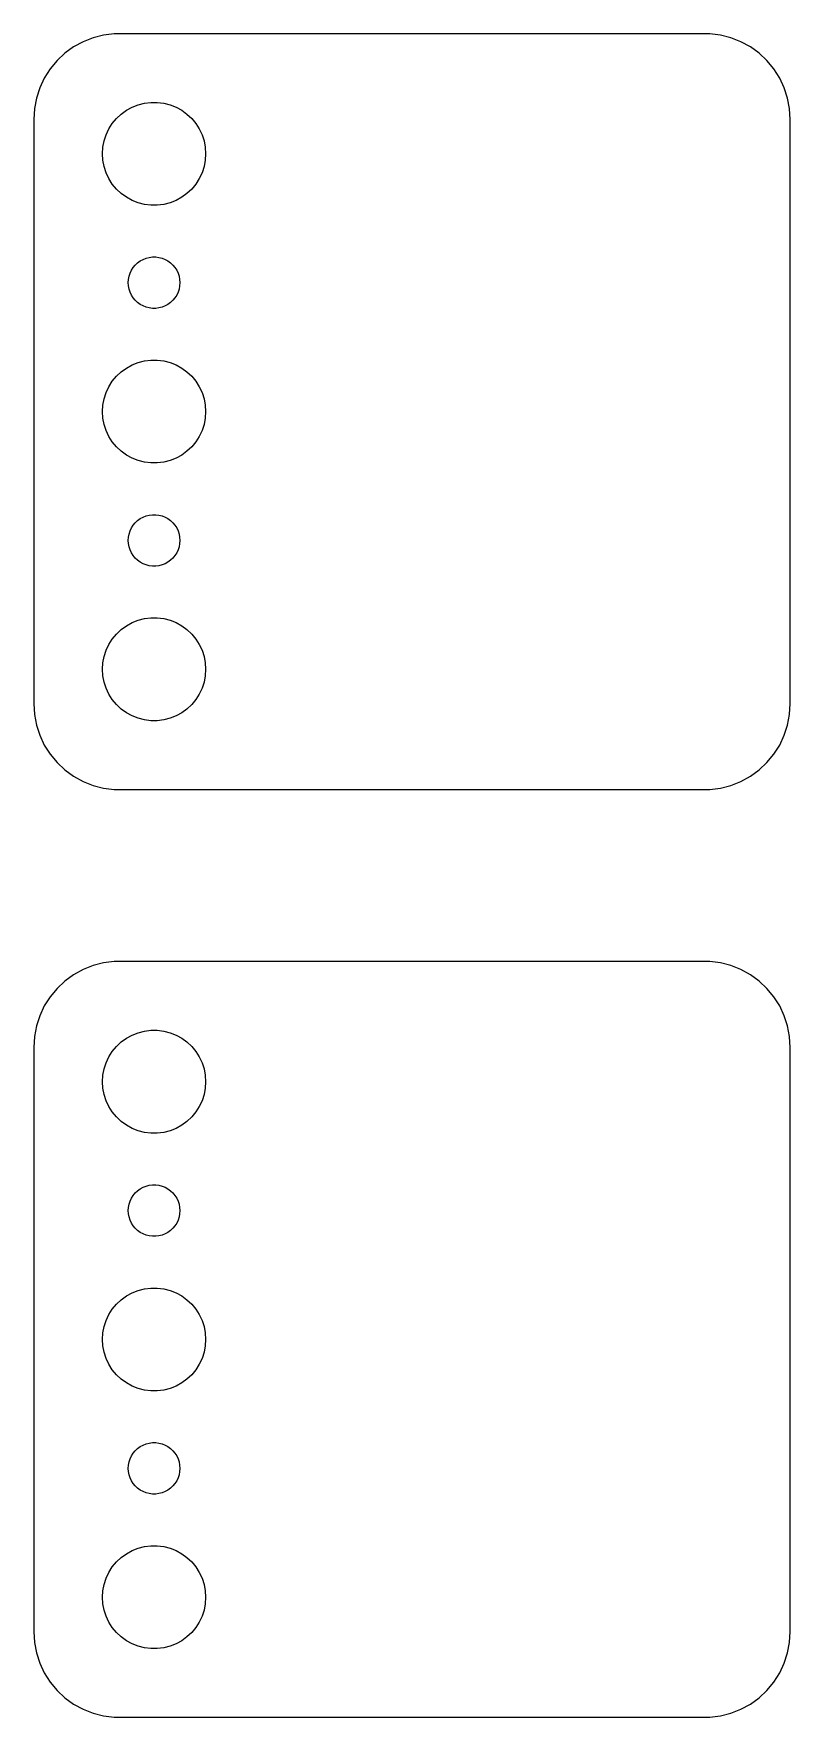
# Model space of a CAD drawing. Header units: metres. Extents: x -22 to 22, y 248 to 508.
# Drawn here: x -22 to 22, y 248 to 346 of the extents above; entities that cross this region are included whole.
import ezdxf

# ---------------------------------------------------------------- set-up
doc = ezdxf.new("R2010")
doc.units = ezdxf.units.M

msp = doc.modelspace()

# ---------------------------------------------------------------- linework, layer by layer
for p, q in [((-17.9369, 345.911), (-18.5451, 345.755)), ((-17.3139, 345.99), (-17.9369, 345.911)), ((17.3139, 345.99), (-17.3139, 345.99)), ((17.9369, 345.911), (17.3139, 345.99)), ((18.5451, 345.755), (17.9369, 345.911)), ((-19.6791, 345.222), (-20.1871, 344.853)), ((-19.1289, 345.524), (-19.6791, 345.222)), ((-18.5451, 345.755), (-19.1289, 345.524)), ((19.1289, 345.524), (18.5451, 345.755)), ((19.6791, 345.222), (19.1289, 345.524)), ((20.1871, 344.853), (19.6791, 345.222)), ((-21.0451, 343.939), (-21.3815, 343.409)), ((-20.6448, 344.423), (-21.0451, 343.939)), ((-20.1871, 344.853), (-20.6448, 344.423)), ((20.6448, 344.423), (20.1871, 344.853)), ((21.0451, 343.939), (20.6448, 344.423)), ((21.3815, 343.409), (21.0451, 343.939)), ((-21.3815, 343.409), (-21.6489, 342.841)), ((21.6489, 342.841), (21.3815, 343.409)), ((-21.8429, 342.243), (-21.9606, 341.627)), ((-21.6489, 342.841), (-21.8429, 342.243)), ((-15.5621, 341.947), (-15.1884, 341.994)), ((-15.1884, 341.994), (-14.8116, 341.994)), ((-14.8116, 341.994), (-14.4379, 341.947)), ((21.8429, 342.243), (21.6489, 342.841)), ((21.9606, 341.627), (21.8429, 342.243)), ((-21.9606, 341.627), (-22, 341)), ((-22, 341), (-22, 307)), ((-17.427, 340.763), (-17.1869, 341.054)), ((-17.1869, 341.054), (-16.9123, 341.312)), ((-16.9123, 341.312), (-16.6075, 341.533)), ((-16.6075, 341.533), (-16.2773, 341.714)), ((-16.2773, 341.714), (-15.927, 341.853)), ((-15.927, 341.853), (-15.5621, 341.947)), ((-14.4379, 341.947), (-14.0729, 341.853)), ((-14.0729, 341.853), (-13.7227, 341.714)), ((-13.7227, 341.714), (-13.3925, 341.533)), ((-13.3925, 341.533), (-13.0877, 341.312)), ((-13.0877, 341.312), (-12.8131, 341.054)), ((-12.8131, 341.054), (-12.5729, 340.763)), ((22, 341), (21.9606, 341.627)), ((22, 307), (22, 341)), ((-17.9057, 339.746), (-17.7893, 340.104)), ((-17.7893, 340.104), (-17.6289, 340.445)), ((-17.6289, 340.445), (-17.427, 340.763)), ((-12.5729, 340.763), (-12.3711, 340.445)), ((-12.3711, 340.445), (-12.2107, 340.104)), ((-12.2107, 340.104), (-12.0942, 339.746)), ((-18, 339), (-17.9763, 339.376)), ((-17.9763, 339.376), (-17.9057, 339.746)), ((-12.0942, 339.746), (-12.0237, 339.376)), ((-12.0237, 339.376), (-12, 339)), ((-17.9763, 338.624), (-18, 339)), ((-17.9057, 338.254), (-17.9763, 338.624)), ((-17.7893, 337.896), (-17.9057, 338.254)), ((-12.0942, 338.254), (-12.2107, 337.896)), ((-12.0237, 338.624), (-12.0942, 338.254)), ((-12, 339), (-12.0237, 338.624)), ((-17.6289, 337.555), (-17.7893, 337.896)), ((-17.427, 337.237), (-17.6289, 337.555)), ((-17.1869, 336.946), (-17.427, 337.237)), ((-12.5729, 337.237), (-12.8131, 336.946)), ((-12.3711, 337.555), (-12.5729, 337.237)), ((-12.2107, 337.896), (-12.3711, 337.555)), ((-16.9123, 336.688), (-17.1869, 336.946)), ((-16.6075, 336.467), (-16.9123, 336.688)), ((-16.2773, 336.286), (-16.6075, 336.467)), ((-15.927, 336.147), (-16.2773, 336.286)), ((-15.5621, 336.053), (-15.927, 336.147)), ((-14.0729, 336.147), (-14.4379, 336.053)), ((-13.7227, 336.286), (-14.0729, 336.147)), ((-13.3925, 336.467), (-13.7227, 336.286)), ((-13.0877, 336.688), (-13.3925, 336.467)), ((-12.8131, 336.946), (-13.0877, 336.688)), ((-15.1884, 336.006), (-15.5621, 336.053)), ((-14.8116, 336.006), (-15.1884, 336.006)), ((-14.4379, 336.053), (-14.8116, 336.006)), ((-16.3947, 332.052), (-16.3145, 332.223)), ((-16.3145, 332.223), (-16.2135, 332.382)), ((-16.2135, 332.382), (-16.0934, 332.527)), ((-16.0934, 332.527), (-15.9561, 332.656)), ((-15.9561, 332.656), (-15.8037, 332.766)), ((-15.8037, 332.766), (-15.6387, 332.857)), ((-15.6387, 332.857), (-15.4635, 332.927)), ((-15.4635, 332.927), (-15.2811, 332.973)), ((-15.2811, 332.973), (-15.0942, 332.997)), ((-15.0942, 332.997), (-14.9058, 332.997)), ((-14.9058, 332.997), (-14.7189, 332.973)), ((-14.7189, 332.973), (-14.5365, 332.927)), ((-14.5365, 332.927), (-14.3613, 332.857)), ((-14.3613, 332.857), (-14.1963, 332.766)), ((-14.1963, 332.766), (-14.0439, 332.656)), ((-14.0439, 332.656), (-13.9065, 332.527)), ((-13.9065, 332.527), (-13.7865, 332.382)), ((-13.7865, 332.382), (-13.6855, 332.223)), ((-13.6855, 332.223), (-13.6053, 332.052)), ((-16.5, 331.5), (-16.4882, 331.688)), ((-16.4882, 331.312), (-16.5, 331.5)), ((-16.4882, 331.688), (-16.4529, 331.873)), ((-16.4529, 331.127), (-16.4882, 331.312)), ((-16.4529, 331.873), (-16.3947, 332.052)), ((-13.6053, 332.052), (-13.5471, 331.873)), ((-13.5471, 331.873), (-13.5118, 331.688)), ((-13.5118, 331.312), (-13.5471, 331.127)), ((-13.5118, 331.688), (-13.5, 331.5)), ((-13.5, 331.5), (-13.5118, 331.312)), ((-16.3947, 330.948), (-16.4529, 331.127)), ((-16.3145, 330.777), (-16.3947, 330.948)), ((-16.2135, 330.618), (-16.3145, 330.777)), ((-16.0934, 330.473), (-16.2135, 330.618)), ((-15.9561, 330.344), (-16.0934, 330.473)), ((-15.8037, 330.234), (-15.9561, 330.344)), ((-15.6387, 330.143), (-15.8037, 330.234)), ((-14.1963, 330.234), (-14.3613, 330.143)), ((-14.0439, 330.344), (-14.1963, 330.234)), ((-13.9065, 330.473), (-14.0439, 330.344)), ((-13.7865, 330.618), (-13.9065, 330.473)), ((-13.6855, 330.777), (-13.7865, 330.618)), ((-13.6053, 330.948), (-13.6855, 330.777)), ((-13.5471, 331.127), (-13.6053, 330.948)), ((-15.4635, 330.073), (-15.6387, 330.143)), ((-15.2811, 330.027), (-15.4635, 330.073)), ((-15.0942, 330.003), (-15.2811, 330.027)), ((-14.9058, 330.003), (-15.0942, 330.003)), ((-14.7189, 330.027), (-14.9058, 330.003)), ((-14.5365, 330.073), (-14.7189, 330.027)), ((-14.3613, 330.143), (-14.5365, 330.073)), ((-17.1869, 326.054), (-16.9123, 326.312)), ((-16.9123, 326.312), (-16.6075, 326.533)), ((-16.6075, 326.533), (-16.2773, 326.714)), ((-16.2773, 326.714), (-15.927, 326.853)), ((-15.927, 326.853), (-15.5621, 326.947)), ((-15.5621, 326.947), (-15.1884, 326.994)), ((-15.1884, 326.994), (-14.8116, 326.994)), ((-14.8116, 326.994), (-14.4379, 326.947)), ((-14.4379, 326.947), (-14.0729, 326.853)), ((-14.0729, 326.853), (-13.7227, 326.714)), ((-13.7227, 326.714), (-13.3925, 326.533)), ((-13.3925, 326.533), (-13.0877, 326.312)), ((-13.0877, 326.312), (-12.8131, 326.054)), ((-17.7893, 325.104), (-17.6289, 325.445)), ((-17.6289, 325.445), (-17.427, 325.763)), ((-17.427, 325.763), (-17.1869, 326.054)), ((-12.8131, 326.054), (-12.5729, 325.763)), ((-12.5729, 325.763), (-12.3711, 325.445)), ((-12.3711, 325.445), (-12.2107, 325.104)), ((-18, 324), (-17.9763, 324.376)), ((-17.9763, 324.376), (-17.9057, 324.746)), ((-17.9057, 324.746), (-17.7893, 325.104)), ((-12.2107, 325.104), (-12.0942, 324.746)), ((-12.0942, 324.746), (-12.0237, 324.376)), ((-12.0237, 324.376), (-12, 324)), ((-17.9763, 323.624), (-18, 324)), ((-17.9057, 323.254), (-17.9763, 323.624)), ((-12.0237, 323.624), (-12.0942, 323.254)), ((-12, 324), (-12.0237, 323.624)), ((-17.7893, 322.896), (-17.9057, 323.254)), ((-17.6289, 322.555), (-17.7893, 322.896)), ((-17.427, 322.237), (-17.6289, 322.555)), ((-12.3711, 322.555), (-12.5729, 322.237)), ((-12.2107, 322.896), (-12.3711, 322.555)), ((-12.0942, 323.254), (-12.2107, 322.896)), ((-17.1869, 321.946), (-17.427, 322.237)), ((-16.9123, 321.688), (-17.1869, 321.946)), ((-16.6075, 321.467), (-16.9123, 321.688)), ((-16.2773, 321.286), (-16.6075, 321.467)), ((-13.3925, 321.467), (-13.7227, 321.286)), ((-13.0877, 321.688), (-13.3925, 321.467)), ((-12.8131, 321.946), (-13.0877, 321.688)), ((-12.5729, 322.237), (-12.8131, 321.946)), ((-15.927, 321.147), (-16.2773, 321.286)), ((-15.5621, 321.053), (-15.927, 321.147)), ((-15.1884, 321.006), (-15.5621, 321.053)), ((-14.8116, 321.006), (-15.1884, 321.006)), ((-14.4379, 321.053), (-14.8116, 321.006)), ((-14.0729, 321.147), (-14.4379, 321.053)), ((-13.7227, 321.286), (-14.0729, 321.147)), ((-16.2135, 317.382), (-16.0934, 317.527)), ((-16.0934, 317.527), (-15.9561, 317.656)), ((-15.9561, 317.656), (-15.8037, 317.766)), ((-15.8037, 317.766), (-15.6387, 317.857)), ((-15.6387, 317.857), (-15.4635, 317.927)), ((-15.4635, 317.927), (-15.2811, 317.973)), ((-15.2811, 317.973), (-15.0942, 317.997)), ((-15.0942, 317.997), (-14.9058, 317.997)), ((-14.9058, 317.997), (-14.7189, 317.973)), ((-14.7189, 317.973), (-14.5365, 317.927)), ((-14.5365, 317.927), (-14.3613, 317.857)), ((-14.3613, 317.857), (-14.1963, 317.766)), ((-14.1963, 317.766), (-14.0439, 317.656)), ((-14.0439, 317.656), (-13.9065, 317.527)), ((-13.9065, 317.527), (-13.7865, 317.382)), ((-16.5, 316.5), (-16.4882, 316.688)), ((-16.4882, 316.312), (-16.5, 316.5)), ((-16.4882, 316.688), (-16.4529, 316.873)), ((-16.4529, 316.873), (-16.3947, 317.052)), ((-16.3947, 317.052), (-16.3145, 317.223)), ((-16.3145, 317.223), (-16.2135, 317.382)), ((-13.7865, 317.382), (-13.6855, 317.223)), ((-13.6855, 317.223), (-13.6053, 317.052)), ((-13.6053, 317.052), (-13.5471, 316.873)), ((-13.5471, 316.873), (-13.5118, 316.688)), ((-13.5118, 316.688), (-13.5, 316.5)), ((-13.5, 316.5), (-13.5118, 316.312)), ((-16.4529, 316.127), (-16.4882, 316.312)), ((-16.3947, 315.948), (-16.4529, 316.127)), ((-16.3145, 315.777), (-16.3947, 315.948)), ((-16.2135, 315.618), (-16.3145, 315.777)), ((-16.0934, 315.473), (-16.2135, 315.618)), ((-13.7865, 315.618), (-13.9065, 315.473)), ((-13.6855, 315.777), (-13.7865, 315.618)), ((-13.6053, 315.948), (-13.6855, 315.777)), ((-13.5471, 316.127), (-13.6053, 315.948)), ((-13.5118, 316.312), (-13.5471, 316.127)), ((-15.9561, 315.344), (-16.0934, 315.473)), ((-15.8037, 315.234), (-15.9561, 315.344)), ((-15.6387, 315.143), (-15.8037, 315.234)), ((-15.4635, 315.073), (-15.6387, 315.143)), ((-15.2811, 315.027), (-15.4635, 315.073)), ((-15.0942, 315.003), (-15.2811, 315.027)), ((-14.9058, 315.003), (-15.0942, 315.003)), ((-14.7189, 315.027), (-14.9058, 315.003)), ((-14.5365, 315.073), (-14.7189, 315.027)), ((-14.3613, 315.143), (-14.5365, 315.073)), ((-14.1963, 315.234), (-14.3613, 315.143)), ((-14.0439, 315.344), (-14.1963, 315.234)), ((-13.9065, 315.473), (-14.0439, 315.344)), ((-16.6075, 311.533), (-16.2773, 311.714)), ((-16.2773, 311.714), (-15.927, 311.853)), ((-15.927, 311.853), (-15.5621, 311.947)), ((-15.5621, 311.947), (-15.1884, 311.994)), ((-15.1884, 311.994), (-14.8116, 311.994)), ((-14.8116, 311.994), (-14.4379, 311.947)), ((-14.4379, 311.947), (-14.0729, 311.853)), ((-14.0729, 311.853), (-13.7227, 311.714)), ((-13.7227, 311.714), (-13.3925, 311.533)), ((-17.6289, 310.445), (-17.427, 310.763)), ((-17.427, 310.763), (-17.1869, 311.054)), ((-17.1869, 311.054), (-16.9123, 311.312)), ((-16.9123, 311.312), (-16.6075, 311.533)), ((-13.3925, 311.533), (-13.0877, 311.312)), ((-13.0877, 311.312), (-12.8131, 311.054)), ((-12.8131, 311.054), (-12.5729, 310.763)), ((-12.5729, 310.763), (-12.3711, 310.445)), ((-17.9763, 309.376), (-17.9057, 309.746)), ((-17.9057, 309.746), (-17.7893, 310.104)), ((-17.7893, 310.104), (-17.6289, 310.445)), ((-12.3711, 310.445), (-12.2107, 310.104)), ((-12.2107, 310.104), (-12.0942, 309.746)), ((-12.0942, 309.746), (-12.0237, 309.376)), ((-18, 309), (-17.9763, 309.376)), ((-17.9763, 308.624), (-18, 309)), ((-12.0237, 309.376), (-12, 309)), ((-12, 309), (-12.0237, 308.624)), ((-17.9057, 308.254), (-17.9763, 308.624)), ((-17.7893, 307.896), (-17.9057, 308.254)), ((-17.6289, 307.555), (-17.7893, 307.896)), ((-12.2107, 307.896), (-12.3711, 307.555)), ((-12.0942, 308.254), (-12.2107, 307.896)), ((-12.0237, 308.624), (-12.0942, 308.254)), ((-22, 307), (-21.9606, 306.373)), ((-17.427, 307.237), (-17.6289, 307.555)), ((-17.1869, 306.946), (-17.427, 307.237)), ((-16.9123, 306.688), (-17.1869, 306.946)), ((-16.6075, 306.467), (-16.9123, 306.688)), ((-13.0877, 306.688), (-13.3925, 306.467)), ((-12.8131, 306.946), (-13.0877, 306.688)), ((-12.5729, 307.237), (-12.8131, 306.946)), ((-12.3711, 307.555), (-12.5729, 307.237)), ((21.9606, 306.373), (22, 307)), ((-21.9606, 306.373), (-21.8429, 305.757)), ((-21.8429, 305.757), (-21.6489, 305.159)), ((-16.2773, 306.286), (-16.6075, 306.467)), ((-15.927, 306.147), (-16.2773, 306.286)), ((-15.5621, 306.053), (-15.927, 306.147)), ((-15.1884, 306.006), (-15.5621, 306.053)), ((-14.8116, 306.006), (-15.1884, 306.006)), ((-14.4379, 306.053), (-14.8116, 306.006)), ((-14.0729, 306.147), (-14.4379, 306.053)), ((-13.7227, 306.286), (-14.0729, 306.147)), ((-13.3925, 306.467), (-13.7227, 306.286)), ((21.6489, 305.159), (21.8429, 305.757)), ((21.8429, 305.757), (21.9606, 306.373)), ((-21.6489, 305.159), (-21.3815, 304.591)), ((21.3815, 304.591), (21.6489, 305.159)), ((-21.3815, 304.591), (-21.0451, 304.061)), ((-21.0451, 304.061), (-20.6448, 303.577)), ((20.6448, 303.577), (21.0451, 304.061)), ((21.0451, 304.061), (21.3815, 304.591)), ((-20.6448, 303.577), (-20.1871, 303.147)), ((-20.1871, 303.147), (-19.6791, 302.778)), ((-19.6791, 302.778), (-19.1289, 302.476)), ((19.1289, 302.476), (19.6791, 302.778)), ((19.6791, 302.778), (20.1871, 303.147)), ((20.1871, 303.147), (20.6448, 303.577)), ((-19.1289, 302.476), (-18.5451, 302.245)), ((-18.5451, 302.245), (-17.9369, 302.089)), ((-17.9369, 302.089), (-17.3139, 302.01)), ((-17.3139, 302.01), (17.3139, 302.01)), ((17.3139, 302.01), (17.9369, 302.089)), ((17.9369, 302.089), (18.5451, 302.245)), ((18.5451, 302.245), (19.1289, 302.476)), ((-17.3139, 291.99), (-17.9369, 291.911)), ((17.3139, 291.99), (-17.3139, 291.99)), ((17.9369, 291.911), (17.3139, 291.99)), ((-19.6791, 291.222), (-20.1871, 290.853)), ((-19.1289, 291.524), (-19.6791, 291.222)), ((-18.5451, 291.755), (-19.1289, 291.524)), ((-17.9369, 291.911), (-18.5451, 291.755)), ((18.5451, 291.755), (17.9369, 291.911)), ((19.1289, 291.524), (18.5451, 291.755)), ((19.6791, 291.222), (19.1289, 291.524)), ((20.1871, 290.853), (19.6791, 291.222)), ((-20.6448, 290.423), (-21.0451, 289.939)), ((-20.1871, 290.853), (-20.6448, 290.423)), ((20.6448, 290.423), (20.1871, 290.853)), ((21.0451, 289.939), (20.6448, 290.423)), ((-21.3815, 289.409), (-21.6489, 288.841)), ((-21.0451, 289.939), (-21.3815, 289.409)), ((21.3815, 289.409), (21.0451, 289.939)), ((21.6489, 288.841), (21.3815, 289.409)), ((-21.8429, 288.243), (-21.9606, 287.627)), ((-21.6489, 288.841), (-21.8429, 288.243)), ((21.8429, 288.243), (21.6489, 288.841)), ((21.9606, 287.627), (21.8429, 288.243)), ((-21.9606, 287.627), (-22, 287)), ((-17.1869, 287.054), (-16.9123, 287.312)), ((-16.9123, 287.312), (-16.6075, 287.533)), ((-16.6075, 287.533), (-16.2773, 287.714)), ((-16.2773, 287.714), (-15.927, 287.853)), ((-15.927, 287.853), (-15.5621, 287.947)), ((-15.5621, 287.947), (-15.1884, 287.994)), ((-15.1884, 287.994), (-14.8116, 287.994)), ((-14.8116, 287.994), (-14.4379, 287.947)), ((-14.4379, 287.947), (-14.0729, 287.853)), ((-14.0729, 287.853), (-13.7227, 287.714)), ((-13.7227, 287.714), (-13.3925, 287.533)), ((-13.3925, 287.533), (-13.0877, 287.312)), ((-13.0877, 287.312), (-12.8131, 287.054)), ((22, 287), (21.9606, 287.627)), ((-22, 287), (-22, 253)), ((-17.9057, 285.746), (-17.7893, 286.104)), ((-17.7893, 286.104), (-17.6289, 286.445)), ((-17.6289, 286.445), (-17.427, 286.763)), ((-17.427, 286.763), (-17.1869, 287.054)), ((-12.8131, 287.054), (-12.5729, 286.763)), ((-12.5729, 286.763), (-12.3711, 286.445)), ((-12.3711, 286.445), (-12.2107, 286.104)), ((-12.2107, 286.104), (-12.0942, 285.746)), ((22, 253), (22, 287)), ((-18, 285), (-17.9763, 285.376)), ((-17.9763, 285.376), (-17.9057, 285.746)), ((-12.0942, 285.746), (-12.0237, 285.376)), ((-12.0237, 285.376), (-12, 285)), ((-17.9763, 284.624), (-18, 285)), ((-17.9057, 284.254), (-17.9763, 284.624)), ((-17.7893, 283.896), (-17.9057, 284.254)), ((-12.0942, 284.254), (-12.2107, 283.896)), ((-12.0237, 284.624), (-12.0942, 284.254)), ((-12, 285), (-12.0237, 284.624)), ((-17.6289, 283.555), (-17.7893, 283.896)), ((-17.427, 283.237), (-17.6289, 283.555)), ((-17.1869, 282.946), (-17.427, 283.237)), ((-12.5729, 283.237), (-12.8131, 282.946)), ((-12.3711, 283.555), (-12.5729, 283.237)), ((-12.2107, 283.896), (-12.3711, 283.555)), ((-16.9123, 282.688), (-17.1869, 282.946)), ((-16.6075, 282.467), (-16.9123, 282.688)), ((-16.2773, 282.286), (-16.6075, 282.467)), ((-15.927, 282.147), (-16.2773, 282.286)), ((-13.7227, 282.286), (-14.0729, 282.147)), ((-13.3925, 282.467), (-13.7227, 282.286)), ((-13.0877, 282.688), (-13.3925, 282.467)), ((-12.8131, 282.946), (-13.0877, 282.688)), ((-15.5621, 282.053), (-15.927, 282.147)), ((-15.1884, 282.006), (-15.5621, 282.053)), ((-14.8116, 282.006), (-15.1884, 282.006)), ((-14.4379, 282.053), (-14.8116, 282.006)), ((-14.0729, 282.147), (-14.4379, 282.053)), ((-16.3145, 278.223), (-16.2135, 278.382)), ((-16.2135, 278.382), (-16.0934, 278.527)), ((-16.0934, 278.527), (-15.9561, 278.656)), ((-15.9561, 278.656), (-15.8037, 278.766)), ((-15.8037, 278.766), (-15.6387, 278.857)), ((-15.6387, 278.857), (-15.4635, 278.927)), ((-15.4635, 278.927), (-15.2811, 278.973)), ((-15.2811, 278.973), (-15.0942, 278.997)), ((-15.0942, 278.997), (-14.9058, 278.997)), ((-14.9058, 278.997), (-14.7189, 278.973)), ((-14.7189, 278.973), (-14.5365, 278.927)), ((-14.5365, 278.927), (-14.3613, 278.857)), ((-14.3613, 278.857), (-14.1963, 278.766)), ((-14.1963, 278.766), (-14.0439, 278.656)), ((-14.0439, 278.656), (-13.9065, 278.527)), ((-13.9065, 278.527), (-13.7865, 278.382)), ((-13.7865, 278.382), (-13.6855, 278.223)), ((-16.5, 277.5), (-16.4882, 277.688)), ((-16.4882, 277.312), (-16.5, 277.5)), ((-16.4882, 277.688), (-16.4529, 277.873)), ((-16.4529, 277.127), (-16.4882, 277.312)), ((-16.4529, 277.873), (-16.3947, 278.052)), ((-16.3947, 278.052), (-16.3145, 278.223)), ((-13.6855, 278.223), (-13.6053, 278.052)), ((-13.6053, 278.052), (-13.5471, 277.873)), ((-13.5471, 277.873), (-13.5118, 277.688)), ((-13.5118, 277.312), (-13.5471, 277.127)), ((-13.5118, 277.688), (-13.5, 277.5)), ((-13.5, 277.5), (-13.5118, 277.312)), ((-16.3947, 276.948), (-16.4529, 277.127)), ((-16.3145, 276.777), (-16.3947, 276.948)), ((-16.2135, 276.618), (-16.3145, 276.777)), ((-16.0934, 276.473), (-16.2135, 276.618)), ((-15.9561, 276.344), (-16.0934, 276.473)), ((-15.8037, 276.234), (-15.9561, 276.344)), ((-14.0439, 276.344), (-14.1963, 276.234)), ((-13.9065, 276.473), (-14.0439, 276.344)), ((-13.7865, 276.618), (-13.9065, 276.473)), ((-13.6855, 276.777), (-13.7865, 276.618)), ((-13.6053, 276.948), (-13.6855, 276.777)), ((-13.5471, 277.127), (-13.6053, 276.948)), ((-15.6387, 276.143), (-15.8037, 276.234)), ((-15.4635, 276.073), (-15.6387, 276.143)), ((-15.2811, 276.027), (-15.4635, 276.073)), ((-15.0942, 276.003), (-15.2811, 276.027)), ((-14.9058, 276.003), (-15.0942, 276.003)), ((-14.7189, 276.027), (-14.9058, 276.003)), ((-14.5365, 276.073), (-14.7189, 276.027)), ((-14.3613, 276.143), (-14.5365, 276.073)), ((-14.1963, 276.234), (-14.3613, 276.143)), ((-16.9123, 272.312), (-16.6075, 272.533)), ((-16.6075, 272.533), (-16.2773, 272.714)), ((-16.2773, 272.714), (-15.927, 272.853)), ((-15.927, 272.853), (-15.5621, 272.947)), ((-15.5621, 272.947), (-15.1884, 272.994)), ((-15.1884, 272.994), (-14.8116, 272.994)), ((-14.8116, 272.994), (-14.4379, 272.947)), ((-14.4379, 272.947), (-14.0729, 272.853)), ((-14.0729, 272.853), (-13.7227, 272.714)), ((-13.7227, 272.714), (-13.3925, 272.533)), ((-13.3925, 272.533), (-13.0877, 272.312)), ((-17.7893, 271.104), (-17.6289, 271.445)), ((-17.6289, 271.445), (-17.427, 271.763)), ((-17.427, 271.763), (-17.1869, 272.054)), ((-17.1869, 272.054), (-16.9123, 272.312)), ((-13.0877, 272.312), (-12.8131, 272.054)), ((-12.8131, 272.054), (-12.5729, 271.763)), ((-12.5729, 271.763), (-12.3711, 271.445)), ((-12.3711, 271.445), (-12.2107, 271.104)), ((-17.9763, 270.376), (-17.9057, 270.746)), ((-17.9057, 270.746), (-17.7893, 271.104)), ((-12.2107, 271.104), (-12.0942, 270.746)), ((-12.0942, 270.746), (-12.0237, 270.376)), ((-18, 270), (-17.9763, 270.376)), ((-17.9763, 269.624), (-18, 270)), ((-17.9057, 269.254), (-17.9763, 269.624)), ((-12.0237, 269.624), (-12.0942, 269.254)), ((-12.0237, 270.376), (-12, 270)), ((-12, 270), (-12.0237, 269.624)), ((-17.7893, 268.896), (-17.9057, 269.254)), ((-17.6289, 268.555), (-17.7893, 268.896)), ((-17.427, 268.237), (-17.6289, 268.555)), ((-12.3711, 268.555), (-12.5729, 268.237)), ((-12.2107, 268.896), (-12.3711, 268.555)), ((-12.0942, 269.254), (-12.2107, 268.896)), ((-17.1869, 267.946), (-17.427, 268.237)), ((-16.9123, 267.688), (-17.1869, 267.946)), ((-16.6075, 267.467), (-16.9123, 267.688)), ((-13.0877, 267.688), (-13.3925, 267.467)), ((-12.8131, 267.946), (-13.0877, 267.688)), ((-12.5729, 268.237), (-12.8131, 267.946)), ((-16.2773, 267.286), (-16.6075, 267.467)), ((-15.927, 267.147), (-16.2773, 267.286)), ((-15.5621, 267.053), (-15.927, 267.147)), ((-15.1884, 267.006), (-15.5621, 267.053)), ((-14.8116, 267.006), (-15.1884, 267.006)), ((-14.4379, 267.053), (-14.8116, 267.006)), ((-14.0729, 267.147), (-14.4379, 267.053)), ((-13.7227, 267.286), (-14.0729, 267.147)), ((-13.3925, 267.467), (-13.7227, 267.286)), ((-16.0934, 263.527), (-15.9561, 263.656)), ((-15.9561, 263.656), (-15.8037, 263.766)), ((-15.8037, 263.766), (-15.6387, 263.857)), ((-15.6387, 263.857), (-15.4635, 263.927)), ((-15.4635, 263.927), (-15.2811, 263.973)), ((-15.2811, 263.973), (-15.0942, 263.997)), ((-15.0942, 263.997), (-14.9058, 263.997)), ((-14.9058, 263.997), (-14.7189, 263.973)), ((-14.7189, 263.973), (-14.5365, 263.927)), ((-14.5365, 263.927), (-14.3613, 263.857)), ((-14.3613, 263.857), (-14.1963, 263.766)), ((-14.1963, 263.766), (-14.0439, 263.656)), ((-14.0439, 263.656), (-13.9065, 263.527)), ((-16.5, 262.5), (-16.4882, 262.688)), ((-16.4882, 262.688), (-16.4529, 262.873)), ((-16.4529, 262.873), (-16.3947, 263.052)), ((-16.3947, 263.052), (-16.3145, 263.223)), ((-16.3145, 263.223), (-16.2135, 263.382)), ((-16.2135, 263.382), (-16.0934, 263.527)), ((-13.9065, 263.527), (-13.7865, 263.382)), ((-13.7865, 263.382), (-13.6855, 263.223)), ((-13.6855, 263.223), (-13.6053, 263.052)), ((-13.6053, 263.052), (-13.5471, 262.873)), ((-13.5471, 262.873), (-13.5118, 262.688)), ((-13.5118, 262.688), (-13.5, 262.5)), ((-16.4882, 262.312), (-16.5, 262.5)), ((-16.4529, 262.127), (-16.4882, 262.312)), ((-16.3947, 261.948), (-16.4529, 262.127)), ((-16.3145, 261.777), (-16.3947, 261.948)), ((-16.2135, 261.618), (-16.3145, 261.777)), ((-16.0934, 261.473), (-16.2135, 261.618)), ((-13.7865, 261.618), (-13.9065, 261.473)), ((-13.6855, 261.777), (-13.7865, 261.618)), ((-13.6053, 261.948), (-13.6855, 261.777)), ((-13.5471, 262.127), (-13.6053, 261.948)), ((-13.5118, 262.312), (-13.5471, 262.127)), ((-13.5, 262.5), (-13.5118, 262.312)), ((-15.9561, 261.344), (-16.0934, 261.473)), ((-15.8037, 261.234), (-15.9561, 261.344)), ((-15.6387, 261.143), (-15.8037, 261.234)), ((-15.4635, 261.073), (-15.6387, 261.143)), ((-15.2811, 261.027), (-15.4635, 261.073)), ((-15.0942, 261.003), (-15.2811, 261.027)), ((-14.9058, 261.003), (-15.0942, 261.003)), ((-14.7189, 261.027), (-14.9058, 261.003)), ((-14.5365, 261.073), (-14.7189, 261.027)), ((-14.3613, 261.143), (-14.5365, 261.073)), ((-14.1963, 261.234), (-14.3613, 261.143)), ((-14.0439, 261.344), (-14.1963, 261.234)), ((-13.9065, 261.473), (-14.0439, 261.344)), ((-16.6075, 257.533), (-16.2773, 257.714)), ((-16.2773, 257.714), (-15.927, 257.853)), ((-15.927, 257.853), (-15.5621, 257.947)), ((-15.5621, 257.947), (-15.1884, 257.994)), ((-15.1884, 257.994), (-14.8116, 257.994)), ((-14.8116, 257.994), (-14.4379, 257.947)), ((-14.4379, 257.947), (-14.0729, 257.853)), ((-14.0729, 257.853), (-13.7227, 257.714)), ((-13.7227, 257.714), (-13.3925, 257.533)), ((-17.6289, 256.445), (-17.427, 256.763)), ((-17.427, 256.763), (-17.1869, 257.054)), ((-17.1869, 257.054), (-16.9123, 257.312)), ((-16.9123, 257.312), (-16.6075, 257.533)), ((-13.3925, 257.533), (-13.0877, 257.312)), ((-13.0877, 257.312), (-12.8131, 257.054)), ((-12.8131, 257.054), (-12.5729, 256.763)), ((-12.5729, 256.763), (-12.3711, 256.445)), ((-17.9763, 255.376), (-17.9057, 255.746)), ((-17.9057, 255.746), (-17.7893, 256.104)), ((-17.7893, 256.104), (-17.6289, 256.445)), ((-12.3711, 256.445), (-12.2107, 256.104)), ((-12.2107, 256.104), (-12.0942, 255.746)), ((-12.0942, 255.746), (-12.0237, 255.376)), ((-18, 255), (-17.9763, 255.376)), ((-17.9763, 254.624), (-18, 255)), ((-12.0237, 255.376), (-12, 255)), ((-12, 255), (-12.0237, 254.624)), ((-17.9057, 254.254), (-17.9763, 254.624)), ((-17.7893, 253.896), (-17.9057, 254.254)), ((-17.6289, 253.555), (-17.7893, 253.896)), ((-12.2107, 253.896), (-12.3711, 253.555)), ((-12.0942, 254.254), (-12.2107, 253.896)), ((-12.0237, 254.624), (-12.0942, 254.254)), ((-22, 253), (-21.9606, 252.373)), ((-17.427, 253.237), (-17.6289, 253.555)), ((-17.1869, 252.946), (-17.427, 253.237)), ((-16.9123, 252.688), (-17.1869, 252.946)), ((-12.8131, 252.946), (-13.0877, 252.688)), ((-12.5729, 253.237), (-12.8131, 252.946)), ((-12.3711, 253.555), (-12.5729, 253.237)), ((21.9606, 252.373), (22, 253)), ((-21.9606, 252.373), (-21.8429, 251.757)), ((-16.6075, 252.467), (-16.9123, 252.688)), ((-16.2773, 252.286), (-16.6075, 252.467)), ((-15.927, 252.147), (-16.2773, 252.286)), ((-15.5621, 252.053), (-15.927, 252.147)), ((-15.1884, 252.006), (-15.5621, 252.053)), ((-14.8116, 252.006), (-15.1884, 252.006)), ((-14.4379, 252.053), (-14.8116, 252.006)), ((-14.0729, 252.147), (-14.4379, 252.053)), ((-13.7227, 252.286), (-14.0729, 252.147)), ((-13.3925, 252.467), (-13.7227, 252.286)), ((-13.0877, 252.688), (-13.3925, 252.467)), ((21.8429, 251.757), (21.9606, 252.373)), ((-21.8429, 251.757), (-21.6489, 251.159)), ((-21.6489, 251.159), (-21.3815, 250.591)), ((21.3815, 250.591), (21.6489, 251.159)), ((21.6489, 251.159), (21.8429, 251.757)), ((-21.3815, 250.591), (-21.0451, 250.061)), ((-21.0451, 250.061), (-20.6448, 249.577)), ((20.6448, 249.577), (21.0451, 250.061)), ((21.0451, 250.061), (21.3815, 250.591)), ((-20.6448, 249.577), (-20.1871, 249.147)), ((-20.1871, 249.147), (-19.6791, 248.778)), ((19.6791, 248.778), (20.1871, 249.147)), ((20.1871, 249.147), (20.6448, 249.577)), ((-19.6791, 248.778), (-19.1289, 248.476)), ((-19.1289, 248.476), (-18.5451, 248.245)), ((-18.5451, 248.245), (-17.9369, 248.089)), ((-17.9369, 248.089), (-17.3139, 248.01)), ((-17.3139, 248.01), (17.3139, 248.01)), ((17.3139, 248.01), (17.9369, 248.089)), ((17.9369, 248.089), (18.5451, 248.245)), ((18.5451, 248.245), (19.1289, 248.476)), ((19.1289, 248.476), (19.6791, 248.778))]:
    msp.add_line(p, q)

doc.saveas('drawing.dxf')
